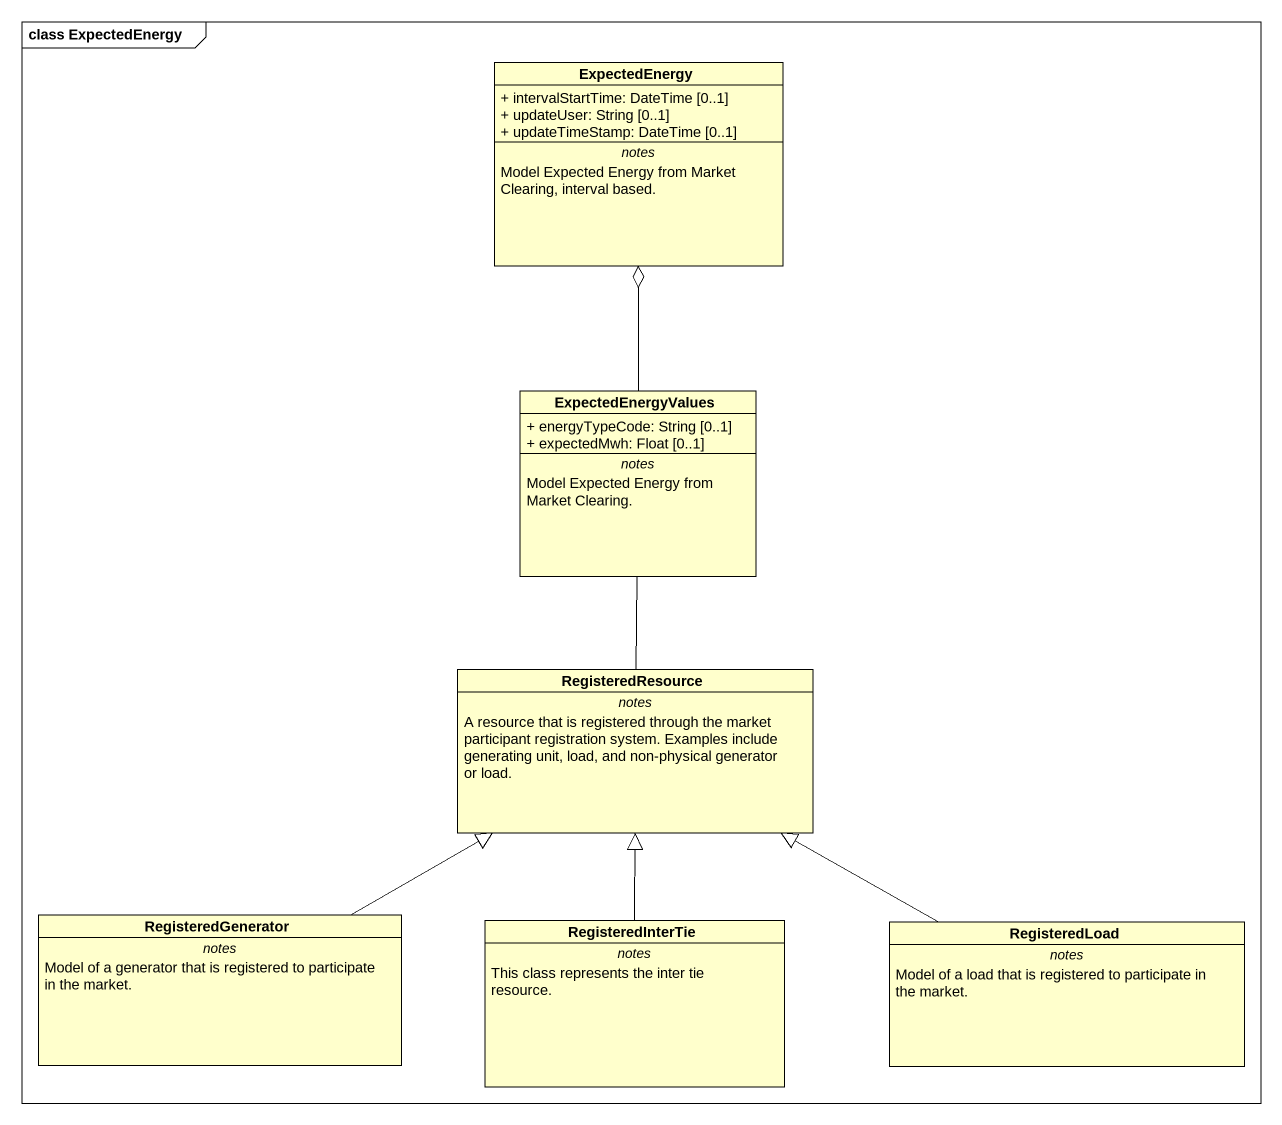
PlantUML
@startuml
mainframe class ExpectedEnergy
hide circle
hide empty members
skinparam classAttributeIconSize 0
class ExpectedEnergy {
  + intervalStartTime: DateTime [0..1]
  + updateUser: String [0..1]
  + updateTimeStamp: DateTime [0..1]
  -- notes --
  Model Expected Energy from Market Clearing, interval based.
}
class ExpectedEnergyValues {
  + energyTypeCode: String [0..1]
  + expectedMwh: Float [0..1]
  -- notes --
  Model Expected Energy from Market Clearing.
}
class RegisteredResource {
  -- notes --
  A resource that is registered through the market participant registration system. Examples include generating unit, load, and non-physical generator or load.
}
class RegisteredGenerator {
  -- notes --
  Model of a generator that is registered to participate in the market.
}
class RegisteredInterTie {
  -- notes --
  This class represents the inter tie resource.
}
class RegisteredLoad {
  -- notes --
  Model of a load that is registered to participate in the market.
}
ExpectedEnergy o-- ExpectedEnergyValues
RegisteredResource -up- ExpectedEnergyValues
RegisteredGenerator -right-|> RegisteredResource
RegisteredInterTie -up-|> RegisteredResource
RegisteredLoad -left-|> RegisteredResource
@enduml
